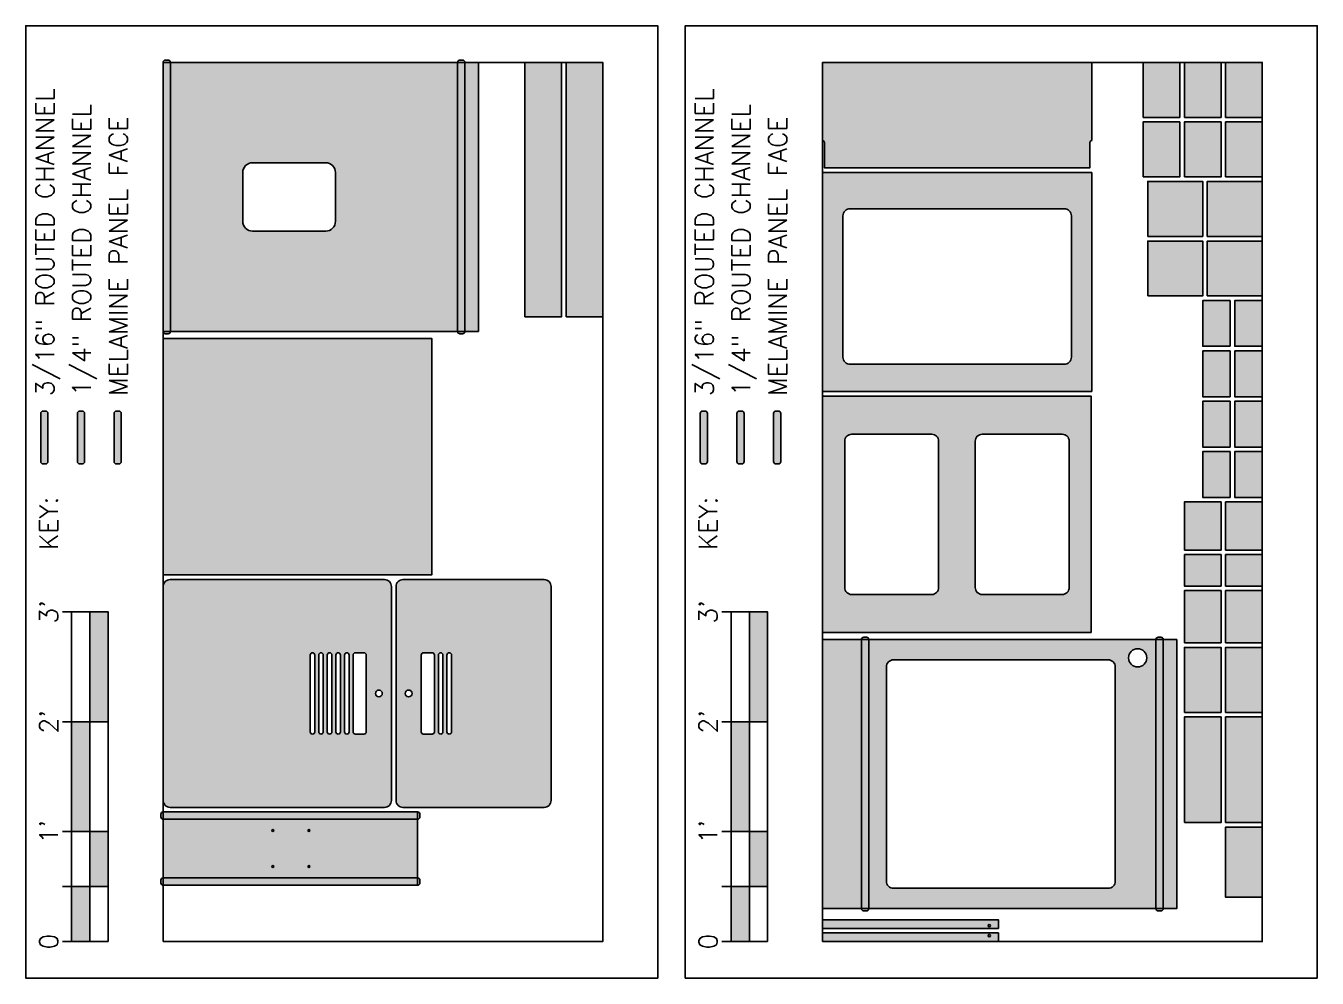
# Model space of a CAD drawing. Header units: inches. Extents: x -4921 to -4636, y 708 to 812.
# Drawn here: x -4776.6 to -4635.6, y 708.4 to 812.4 of the extents above; entities that cross this region are included whole.
import ezdxf
from ezdxf.enums import TextEntityAlignment as Align

# ---------------------------------------------------------------- set-up
doc = ezdxf.new("R2010")
doc.units = ezdxf.units.IN
doc.header["$LTSCALE"] = 0.5
doc.header["$MEASUREMENT"] = 0
for name, color, linetype in [('0.1875 INCH DEEP ROUTING', 136, 'Continuous'), ('4 FOOT by 8 FOOR MELAMINE', 244, 'Continuous'), ('5mm THROUGH HOLE', 2, 'Continuous'), ('GRAPHICAL_SCALE', 1, 'Continuous'), ('ROUTING HATCHES', 9, 'Continuous'), ('THROUGH-HOLE', 2, 'Continuous'), ('WOOD_PANELS', 1, 'Continuous')]:
    doc.layers.add(name, color=color, linetype=linetype)
doc.styles.add('RomanS', font='romans.shx')

msp = doc.modelspace()

# ---------------------------------------------------------------- hatches: boundary and pattern name
at = {"layer": 'GRAPHICAL_SCALE'}
for points in [[(-4769.62, 736.39), (-4769.62, 748.39), (-4767.62, 748.39), (-4767.62, 736.39)], [(-4697.62, 736.39), (-4697.62, 748.39), (-4695.62, 748.39), (-4695.62, 736.39)], [(-4771.62, 724.39), (-4771.62, 736.39), (-4769.62, 736.39), (-4769.62, 724.39)], [(-4699.62, 724.39), (-4699.62, 736.39), (-4697.62, 736.39), (-4697.62, 724.39)], [(-4769.62, 718.39), (-4769.62, 724.39), (-4767.62, 724.39), (-4767.62, 718.39)], [(-4697.62, 718.39), (-4697.62, 724.39), (-4695.62, 724.39), (-4695.62, 718.39)], [(-4771.62, 712.39), (-4771.62, 718.39), (-4769.62, 718.39), (-4769.62, 712.39)], [(-4699.62, 712.39), (-4699.62, 718.39), (-4697.62, 718.39), (-4697.62, 712.39)]]:
    msp.add_hatch(color=256, dxfattribs=at).paths.add_polyline_path(points)
at = {"layer": 'ROUTING HATCHES'}
h = msp.add_hatch(color=256, dxfattribs=at)
edge = h.paths.add_edge_path()
edge.add_line((-4761.38, 778.76), (-4761.08, 778.76))
edge.add_arc((-4761.08, 779.01), 0.25, 270, 360)
edge.add_line((-4760.83, 779.01), (-4760.83, 808.39))
edge.add_arc((-4761.08, 808.39), 0.25, 0, 90)
edge.add_line((-4761.08, 808.64), (-4761.38, 808.64))
edge.add_arc((-4761.38, 808.39), 0.25, 90, 180)
edge.add_line((-4761.63, 808.39), (-4761.63, 779.01))
edge.add_arc((-4761.38, 779.01), 0.25, 180, 270)
h = msp.add_hatch(color=255, dxfattribs=at)
h.paths.add_polyline_path([(-4760.83, 808.39), (-4760.83, 779.01), (-4729.47, 779.01), (-4729.47, 808.39)])
h.paths.add_polyline_path([(-4742.81, 791.04, -0.414214), (-4743.87, 789.97), (-4751.87, 789.97, -0.414214), (-4752.93, 791.04), (-4752.93, 796.37, -0.414214), (-4751.87, 797.43), (-4743.87, 797.43, -0.414214), (-4742.81, 796.37)], flags=16)
h = msp.add_hatch(color=256, dxfattribs=at)
edge = h.paths.add_edge_path()
edge.add_line((-4729.22, 778.76), (-4728.93, 778.76))
edge.add_arc((-4728.93, 779.01), 0.25, 270, 360)
edge.add_line((-4728.68, 779.01), (-4728.68, 808.39))
edge.add_arc((-4728.93, 808.39), 0.25, 0, 90)
edge.add_line((-4728.93, 808.64), (-4729.22, 808.64))
edge.add_arc((-4729.22, 808.39), 0.25, 90, 180)
edge.add_line((-4729.47, 808.39), (-4729.47, 779.01))
edge.add_arc((-4729.22, 779.01), 0.25, 180, 270)
for points in [[(-4728.68, 808.39), (-4728.68, 779.01), (-4727.2, 779.01), (-4727.2, 808.39)], [(-4722.12, 808.39), (-4722.12, 780.61), (-4718.12, 780.61), (-4718.12, 808.39)], [(-4717.62, 808.39), (-4717.62, 780.61), (-4713.62, 780.61), (-4713.62, 808.39)], [(-4689.62, 808.39), (-4689.62, 799.88, -0.341999), (-4689.43, 799.64), (-4689.43, 796.89), (-4660.43, 796.89), (-4660.43, 799.64, -0.341999), (-4660.24, 799.88), (-4660.24, 808.39)], [(-4654.62, 808.39), (-4654.62, 802.39), (-4650.62, 802.39), (-4650.62, 808.39)], [(-4650.12, 808.39), (-4650.12, 802.39), (-4646.12, 802.39), (-4646.12, 808.39)], [(-4645.62, 808.39), (-4645.62, 802.39), (-4641.62, 802.39), (-4641.62, 808.39)], [(-4654.62, 801.89), (-4654.62, 795.89), (-4650.62, 795.89), (-4650.62, 801.89)], [(-4650.12, 801.89), (-4650.12, 795.89), (-4646.12, 795.89), (-4646.12, 801.89)], [(-4645.62, 801.89), (-4645.62, 795.89), (-4641.62, 795.89), (-4641.62, 801.89)], [(-4654.12, 795.39), (-4654.12, 789.39), (-4648.12, 789.39), (-4648.12, 795.39)], [(-4647.62, 795.39), (-4647.62, 789.39), (-4641.62, 789.39), (-4641.62, 795.39)], [(-4654.12, 788.89), (-4654.12, 782.89), (-4648.12, 782.89), (-4648.12, 788.89)], [(-4647.62, 788.89), (-4647.62, 782.89), (-4641.62, 782.89), (-4641.62, 788.89)], [(-4648.12, 782.39), (-4648.12, 777.39), (-4645.12, 777.39), (-4645.12, 782.39)], [(-4644.62, 782.39), (-4644.62, 777.39), (-4641.62, 777.39), (-4641.62, 782.39)], [(-4761.62, 778.23), (-4761.62, 752.45), (-4732.28, 752.45), (-4732.28, 778.23)], [(-4648.12, 776.89), (-4648.12, 771.89), (-4645.12, 771.89), (-4645.12, 776.89)], [(-4644.62, 776.89), (-4644.62, 771.89), (-4641.62, 771.89), (-4641.62, 776.89)], [(-4648.12, 771.39), (-4648.12, 766.39), (-4645.12, 766.39), (-4645.12, 771.39)], [(-4644.62, 771.39), (-4644.62, 766.39), (-4641.62, 766.39), (-4641.62, 771.39)], [(-4648.12, 765.89), (-4648.12, 760.89), (-4645.12, 760.89), (-4645.12, 765.89)], [(-4644.62, 765.89), (-4644.62, 760.89), (-4641.62, 760.89), (-4641.62, 765.89)], [(-4650.12, 760.39), (-4650.12, 755.14), (-4646.12, 755.14), (-4646.12, 760.39)], [(-4645.62, 760.39), (-4645.62, 755.14), (-4641.62, 755.14), (-4641.62, 760.39)], [(-4650.12, 754.64), (-4650.12, 751.21), (-4646.12, 751.21), (-4646.12, 754.64)], [(-4645.62, 754.64), (-4645.62, 751.21), (-4641.62, 751.21), (-4641.62, 754.64)], [(-4650.12, 750.71), (-4650.12, 745.01), (-4646.12, 745.01), (-4646.12, 750.71)], [(-4645.62, 750.71), (-4645.62, 745.01), (-4641.62, 745.01), (-4641.62, 750.71)], [(-4689.62, 745.37), (-4689.62, 715.99), (-4685.38, 715.99), (-4685.38, 745.37)], [(-4652.43, 745.37), (-4652.43, 715.99), (-4650.95, 715.99), (-4650.95, 745.37)], [(-4650.12, 744.51), (-4650.12, 737.41), (-4646.12, 737.41), (-4646.12, 744.51)], [(-4645.62, 744.51), (-4645.62, 737.41), (-4641.62, 737.41), (-4641.62, 744.51)], [(-4650.12, 736.91), (-4650.12, 725.38), (-4646.12, 725.38), (-4646.12, 736.91)], [(-4645.62, 736.91), (-4645.62, 725.38), (-4641.62, 725.38), (-4641.62, 736.91)], [(-4645.62, 724.88), (-4645.62, 717.23), (-4641.62, 717.23), (-4641.62, 724.88)]]:
    msp.add_hatch(color=255, dxfattribs=at).paths.add_polyline_path(points)
h = msp.add_hatch(color=255, dxfattribs=at)
h.paths.add_polyline_path([(-4689.62, 796.36), (-4689.62, 772.46), (-4660.24, 772.46), (-4660.24, 796.36)])
h.paths.add_polyline_path([(-4686.62, 775.43, -0.414214), (-4687.4, 776.21), (-4687.4, 791.64, -0.414214), (-4686.62, 792.42), (-4663.24, 792.42, -0.414214), (-4662.46, 791.64), (-4662.46, 776.21, -0.414214), (-4663.24, 775.43)], flags=16)
h = msp.add_hatch(color=255, dxfattribs=at)
h.paths.add_polyline_path([(-4689.62, 771.93), (-4689.62, 746.15), (-4660.28, 746.15), (-4660.28, 771.93)])
h.paths.add_polyline_path([(-4672.2, 750.29, -0.414214), (-4672.95, 751.04), (-4672.95, 767.04, -0.414214), (-4672.2, 767.79), (-4663.45, 767.79, -0.414214), (-4662.7, 767.04), (-4662.7, 751.04, -0.414214), (-4663.45, 750.29)], flags=16)
h.paths.add_polyline_path([(-4677.7, 750.29), (-4686.45, 750.29, -0.414214), (-4687.2, 751.04), (-4687.2, 767.04, -0.414214), (-4686.45, 767.79), (-4677.7, 767.79, -0.414214), (-4676.95, 767.04), (-4676.95, 751.04, -0.414214)], flags=16)
h = msp.add_hatch(color=256, dxfattribs=at)
edge = h.paths.add_edge_path()
edge.add_line((-4774.99, 764.82), (-4774.99, 770.05))
edge.add_arc((-4774.72, 770.05), 0.273, 90, 180, ccw=False)
edge.add_line((-4774.72, 770.32), (-4774.47, 770.32))
edge.add_arc((-4774.47, 770.05), 0.273, 0, 90, ccw=False)
edge.add_line((-4774.2, 770.05), (-4774.2, 764.82))
edge.add_arc((-4774.47, 764.82), 0.273, -90, 0, ccw=False)
edge.add_line((-4774.47, 764.55), (-4774.72, 764.55))
edge.add_arc((-4774.72, 764.82), 0.273, 180, 270, ccw=False)
h = msp.add_hatch(color=136, dxfattribs=at)
edge = h.paths.add_edge_path()
edge.add_line((-4770.99, 764.82), (-4770.99, 770.05))
edge.add_arc((-4770.72, 770.05), 0.273, 90, 180, ccw=False)
edge.add_line((-4770.72, 770.32), (-4770.47, 770.32))
edge.add_arc((-4770.47, 770.05), 0.273, 0, 90, ccw=False)
edge.add_line((-4770.2, 770.05), (-4770.2, 764.82))
edge.add_arc((-4770.47, 764.82), 0.273, -90, 0, ccw=False)
edge.add_line((-4770.47, 764.55), (-4770.72, 764.55))
edge.add_arc((-4770.72, 764.82), 0.273, 180, 270, ccw=False)
h = msp.add_hatch(color=255, dxfattribs=at)
edge = h.paths.add_edge_path()
edge.add_line((-4766.99, 764.82), (-4766.99, 770.05))
edge.add_arc((-4766.72, 770.05), 0.273, 90, 180, ccw=False)
edge.add_line((-4766.72, 770.32), (-4766.47, 770.32))
edge.add_arc((-4766.47, 770.05), 0.273, 0, 90, ccw=False)
edge.add_line((-4766.2, 770.05), (-4766.2, 764.82))
edge.add_arc((-4766.47, 764.82), 0.273, -90, 0, ccw=False)
edge.add_line((-4766.47, 764.55), (-4766.72, 764.55))
edge.add_arc((-4766.72, 764.82), 0.273, 180, 270, ccw=False)
h = msp.add_hatch(color=256, dxfattribs=at)
edge = h.paths.add_edge_path()
edge.add_line((-4702.98, 764.82), (-4702.98, 770.05))
edge.add_arc((-4702.71, 770.05), 0.273, 90, 180, ccw=False)
edge.add_line((-4702.71, 770.32), (-4702.46, 770.32))
edge.add_arc((-4702.46, 770.05), 0.273, 0, 90, ccw=False)
edge.add_line((-4702.19, 770.05), (-4702.19, 764.82))
edge.add_arc((-4702.46, 764.82), 0.273, -90, 0, ccw=False)
edge.add_line((-4702.46, 764.55), (-4702.71, 764.55))
edge.add_arc((-4702.71, 764.82), 0.273, 180, 270, ccw=False)
h = msp.add_hatch(color=136, dxfattribs=at)
edge = h.paths.add_edge_path()
edge.add_line((-4698.98, 764.82), (-4698.98, 770.05))
edge.add_arc((-4698.71, 770.05), 0.273, 90, 180, ccw=False)
edge.add_line((-4698.71, 770.32), (-4698.46, 770.32))
edge.add_arc((-4698.46, 770.05), 0.273, 0, 90, ccw=False)
edge.add_line((-4698.19, 770.05), (-4698.19, 764.82))
edge.add_arc((-4698.46, 764.82), 0.273, -90, 0, ccw=False)
edge.add_line((-4698.46, 764.55), (-4698.71, 764.55))
edge.add_arc((-4698.71, 764.82), 0.273, 180, 270, ccw=False)
h = msp.add_hatch(color=255, dxfattribs=at)
edge = h.paths.add_edge_path()
edge.add_line((-4694.98, 764.82), (-4694.98, 770.05))
edge.add_arc((-4694.71, 770.05), 0.273, 90, 180, ccw=False)
edge.add_line((-4694.71, 770.32), (-4694.46, 770.32))
edge.add_arc((-4694.46, 770.05), 0.273, 0, 90, ccw=False)
edge.add_line((-4694.19, 770.05), (-4694.19, 764.82))
edge.add_arc((-4694.46, 764.82), 0.273, -90, 0, ccw=False)
edge.add_line((-4694.46, 764.55), (-4694.71, 764.55))
edge.add_arc((-4694.71, 764.82), 0.273, 180, 270, ccw=False)
h = msp.add_hatch(color=255, dxfattribs=at)
h.paths.add_polyline_path([(-4760.87, 751.92, 0.414214), (-4761.62, 751.17), (-4761.62, 727.79, 0.414214), (-4760.87, 727.04), (-4737.45, 727.04, 0.414214), (-4736.7, 727.79), (-4736.7, 751.17, 0.414214), (-4737.45, 751.92)])
h.paths.add_polyline_path([(-4745.57, 743.67, -0.414214), (-4745.32, 743.92, -0.414214), (-4745.07, 743.67), (-4745.07, 735.29, -0.414214), (-4745.32, 735.04, -0.414214), (-4745.57, 735.29)], flags=16)
h.paths.add_polyline_path([(-4744.64, 743.67, -0.414214), (-4744.39, 743.92, -0.414214), (-4744.14, 743.67), (-4744.14, 735.29, -0.414214), (-4744.39, 735.04, -0.414214), (-4744.64, 735.29)], flags=16)
h.paths.add_polyline_path([(-4743.7, 743.67, -0.414214), (-4743.45, 743.92, -0.414214), (-4743.2, 743.67), (-4743.2, 735.29, -0.414214), (-4743.45, 735.04, -0.414214), (-4743.7, 735.29)], flags=16)
h.paths.add_polyline_path([(-4742.76, 743.67, -0.414214), (-4742.51, 743.92, -0.414214), (-4742.26, 743.67), (-4742.26, 735.29, -0.414214), (-4742.51, 735.04, -0.414214), (-4742.76, 735.29)], flags=16)
h.paths.add_polyline_path([(-4741.82, 743.67, -0.414214), (-4741.57, 743.92, -0.414214), (-4741.32, 743.67), (-4741.32, 735.29, -0.414214), (-4741.57, 735.04, -0.414214), (-4741.82, 735.29)], flags=16)
h.paths.add_polyline_path([(-4740.89, 743.67, -0.414214), (-4740.64, 743.92), (-4739.7, 743.92, -0.414214), (-4739.45, 743.67), (-4739.45, 735.29, -0.414214), (-4739.7, 735.04), (-4740.64, 735.04, -0.414214), (-4740.89, 735.29)], flags=16)
h.paths.add_polyline_path([(-4738.07, 739.86, -1), (-4738.07, 739.11, -1)], flags=16)
h = msp.add_hatch(color=255, dxfattribs=at)
h.paths.add_polyline_path([(-4735.45, 751.92, 0.414214), (-4736.2, 751.17), (-4736.2, 727.79, 0.414214), (-4735.45, 727.04), (-4720.02, 727.04, 0.414214), (-4719.27, 727.79), (-4719.27, 751.17, 0.414214), (-4720.02, 751.92)])
h.paths.add_polyline_path([(-4731.32, 743.92, -0.414214), (-4731.07, 743.67), (-4731.07, 735.29, -0.414214), (-4731.32, 735.04, -0.414214), (-4731.57, 735.29), (-4731.57, 743.67, -0.414214)], flags=16)
h.paths.add_polyline_path([(-4732.01, 743.67), (-4732.01, 735.29, -0.414214), (-4732.26, 735.04), (-4733.2, 735.04, -0.414214), (-4733.45, 735.29), (-4733.45, 743.67, -0.414214), (-4733.2, 743.92), (-4732.26, 743.92, -0.414214)], flags=16)
h.paths.add_polyline_path([(-4730.39, 743.92, -0.414214), (-4730.14, 743.67), (-4730.14, 735.29, -0.414214), (-4730.39, 735.04, -0.414214), (-4730.64, 735.29), (-4730.64, 743.67, -0.414214)], flags=16)
h.paths.add_polyline_path([(-4734.82, 739.11, -1), (-4734.82, 739.86, -1)], flags=16)
h = msp.add_hatch(color=256, dxfattribs=at)
edge = h.paths.add_edge_path()
edge.add_line((-4685.13, 715.74), (-4684.83, 715.74))
edge.add_arc((-4684.83, 715.99), 0.25, 270, 360)
edge.add_line((-4684.58, 715.99), (-4684.58, 745.37))
edge.add_arc((-4684.83, 745.37), 0.25, 0, 90)
edge.add_line((-4684.83, 745.62), (-4685.13, 745.62))
edge.add_arc((-4685.13, 745.37), 0.25, 90, 180)
edge.add_line((-4685.38, 745.37), (-4685.38, 715.99))
edge.add_arc((-4685.13, 715.99), 0.25, 180, 270)
h = msp.add_hatch(color=255, dxfattribs=at)
h.paths.add_polyline_path([(-4684.58, 745.37), (-4684.58, 715.99), (-4653.22, 715.99), (-4653.22, 745.37)])
h.paths.add_polyline_path([(-4682.65, 742.37, -0.414214), (-4681.87, 743.15), (-4658.45, 743.15, -0.414214), (-4657.67, 742.37), (-4657.67, 718.99, -0.414214), (-4658.45, 718.21), (-4681.87, 718.21, -0.414214), (-4682.65, 718.99)], flags=16)
h.paths.add_polyline_path([(-4655.22, 744.37, -1), (-4655.22, 742.37, -1)], flags=16)
h = msp.add_hatch(color=256, dxfattribs=at)
edge = h.paths.add_edge_path()
edge.add_line((-4652.97, 715.74), (-4652.68, 715.74))
edge.add_arc((-4652.68, 715.99), 0.25, 270, 360)
edge.add_line((-4652.43, 715.99), (-4652.43, 745.37))
edge.add_arc((-4652.68, 745.37), 0.25, 0, 90)
edge.add_line((-4652.68, 745.62), (-4652.97, 745.62))
edge.add_arc((-4652.97, 745.37), 0.25, 90, 180)
edge.add_line((-4653.22, 745.37), (-4653.22, 715.99))
edge.add_arc((-4652.97, 715.99), 0.25, 180, 270)
h = msp.add_hatch(color=256, dxfattribs=at)
edge = h.paths.add_edge_path()
edge.add_line((-4733.84, 726.54), (-4761.62, 726.54))
edge.add_arc((-4761.62, 726.29), 0.25, 90, 180)
edge.add_line((-4761.87, 726.29), (-4761.87, 726))
edge.add_arc((-4761.62, 726), 0.25, 180, 270)
edge.add_line((-4761.62, 725.75), (-4733.84, 725.75))
edge.add_arc((-4733.84, 726), 0.25, 270, 360)
edge.add_line((-4733.59, 726), (-4733.59, 726.29))
edge.add_arc((-4733.84, 726.29), 0.25, 0, 90)
h = msp.add_hatch(color=255, dxfattribs=at)
h.paths.add_polyline_path([(-4761.62, 725.75), (-4761.62, 719.34), (-4733.84, 719.34), (-4733.84, 725.75)])
h.paths.add_polyline_path([(-4749.65, 720.67, -1), (-4749.65, 720.48, -1)], flags=16)
h.paths.add_polyline_path([(-4749.65, 724.61, -1), (-4749.65, 724.41, -1)], flags=16)
h.paths.add_polyline_path([(-4745.71, 720.67, -1), (-4745.71, 720.48, -1)], flags=16)
h.paths.add_polyline_path([(-4745.71, 724.61, -1), (-4745.71, 724.41, -1)], flags=16)
h = msp.add_hatch(color=256, dxfattribs=at)
edge = h.paths.add_edge_path()
edge.add_line((-4733.84, 718.54), (-4761.62, 718.54))
edge.add_arc((-4761.62, 718.79), 0.25, 180, 270, ccw=False)
edge.add_line((-4761.87, 718.79), (-4761.87, 719.09))
edge.add_arc((-4761.62, 719.09), 0.25, 90, 180, ccw=False)
edge.add_line((-4761.62, 719.34), (-4733.84, 719.34))
edge.add_arc((-4733.84, 719.09), 0.25, 0, 90, ccw=False)
edge.add_line((-4733.59, 719.09), (-4733.59, 718.79))
edge.add_arc((-4733.84, 718.79), 0.25, -90, 0, ccw=False)
h = msp.add_hatch(color=255, dxfattribs=at)
h.paths.add_polyline_path([(-4689.62, 714.76), (-4689.62, 713.83), (-4670.43, 713.83), (-4670.43, 714.76)])
h.paths.add_polyline_path([(-4671.43, 714.23, -1), (-4671.43, 713.98, -1)], flags=16)
h = msp.add_hatch(color=255, dxfattribs=at)
h.paths.add_polyline_path([(-4689.62, 713.33), (-4689.62, 712.39), (-4670.43, 712.39), (-4670.43, 713.33)])
h.paths.add_polyline_path([(-4671.43, 713.17, -1), (-4671.43, 712.92, -1)], flags=16)

# ---------------------------------------------------------------- linework, layer by layer
at = {"layer": '0.1875 INCH DEEP ROUTING'}
for points in [[(-4761.38, 778.76), (-4761.08, 778.76, 0.414214), (-4760.83, 779.01), (-4760.83, 808.39, 0.414214), (-4761.08, 808.64), (-4761.38, 808.64, 0.414214), (-4761.63, 808.39), (-4761.63, 779.01, 0.414214)], [(-4729.22, 778.76), (-4728.93, 778.76, 0.414214), (-4728.68, 779.01), (-4728.68, 808.39, 0.414214), (-4728.93, 808.64), (-4729.22, 808.64, 0.414214), (-4729.47, 808.39), (-4729.47, 779.01, 0.414214)], [(-4685.13, 715.74), (-4684.83, 715.74, 0.414214), (-4684.58, 715.99), (-4684.58, 745.37, 0.414214), (-4684.83, 745.62), (-4685.13, 745.62, 0.414214), (-4685.38, 745.37), (-4685.38, 715.99, 0.414214)], [(-4652.97, 715.74), (-4652.68, 715.74, 0.414214), (-4652.43, 715.99), (-4652.43, 745.37, 0.414214), (-4652.68, 745.62), (-4652.97, 745.62, 0.414214), (-4653.22, 745.37), (-4653.22, 715.99, 0.414214)], [(-4733.84, 726.54), (-4761.62, 726.54, 0.414214), (-4761.87, 726.29), (-4761.87, 726, 0.414214), (-4761.62, 725.75), (-4733.84, 725.75, 0.414214), (-4733.59, 726), (-4733.59, 726.29, 0.414214)], [(-4733.84, 718.54), (-4761.62, 718.54, -0.414214), (-4761.87, 718.79), (-4761.87, 719.09, -0.414214), (-4761.62, 719.34), (-4733.84, 719.34, -0.414214), (-4733.59, 719.09), (-4733.59, 718.79, -0.414214)]]:
    msp.add_lwpolyline(points, format="xyb", close=True, dxfattribs=at)
at = {"layer": '4 FOOT by 8 FOOR MELAMINE'}
for points in [[(-4761.62, 712.39), (-4713.62, 712.39), (-4713.62, 808.39), (-4761.62, 808.39)], [(-4689.62, 712.39), (-4641.62, 712.39), (-4641.62, 808.39), (-4689.62, 808.39)]]:
    msp.add_lwpolyline(points, close=True, dxfattribs=at)
at = {"layer": '5mm THROUGH HOLE'}
for centre in [(-4749.65, 724.51), (-4745.71, 724.51), (-4749.65, 720.58), (-4745.71, 720.58)]:
    msp.add_circle(centre, 0.0984, dxfattribs=at)
at = {"layer": 'Defpoints'}
for points in [[(-4707.62, 708.39), (-4707.62, 812.39), (-4776.62, 812.39), (-4776.62, 708.39)], [(-4635.62, 708.39), (-4635.62, 812.39), (-4704.62, 812.39), (-4704.62, 708.39)]]:
    msp.add_lwpolyline(points, close=True, dxfattribs=at)
at = {"layer": 'GRAPHICAL_SCALE'}
for p, q in [((-4767.62, 748.39), (-4772.62, 748.39)), ((-4771.62, 712.39), (-4771.62, 748.39)), ((-4767.62, 712.39), (-4767.62, 748.39)), ((-4695.62, 748.39), (-4700.62, 748.39)), ((-4699.62, 712.39), (-4699.62, 748.39)), ((-4695.62, 712.39), (-4695.62, 748.39)), ((-4767.62, 736.39), (-4772.62, 736.39)), ((-4695.62, 736.39), (-4700.62, 736.39)), ((-4767.62, 724.39), (-4772.62, 724.39)), ((-4695.62, 724.39), (-4700.62, 724.39)), ((-4767.62, 718.39), (-4772.62, 718.39)), ((-4695.62, 718.39), (-4700.62, 718.39)), ((-4767.62, 712.39), (-4772.62, 712.39)), ((-4695.62, 712.39), (-4700.62, 712.39))]:
    msp.add_line(p, q, dxfattribs=at)
at = {"layer": 'GRAPHICAL_SCALE', "color": 9}
for points in [[(-4774.99, 764.82), (-4774.99, 770.05, -0.414214), (-4774.72, 770.32), (-4774.47, 770.32, -0.414214), (-4774.2, 770.05), (-4774.2, 764.82, -0.414214), (-4774.47, 764.55), (-4774.72, 764.55, -0.414214)], [(-4702.98, 764.82), (-4702.98, 770.05, -0.414214), (-4702.71, 770.32), (-4702.46, 770.32, -0.414214), (-4702.19, 770.05), (-4702.19, 764.82, -0.414214), (-4702.46, 764.55), (-4702.71, 764.55, -0.414214)]]:
    msp.add_lwpolyline(points, format="xyb", close=True, dxfattribs=at)
at = {"layer": 'GRAPHICAL_SCALE', "color": 1}
for points in [[(-4770.99, 764.82), (-4770.99, 770.05, -0.414214), (-4770.72, 770.32), (-4770.47, 770.32, -0.414214), (-4770.2, 770.05), (-4770.2, 764.82, -0.414214), (-4770.47, 764.55), (-4770.72, 764.55, -0.414214)], [(-4766.99, 764.82), (-4766.99, 770.05, -0.414214), (-4766.72, 770.32), (-4766.47, 770.32, -0.414214), (-4766.2, 770.05), (-4766.2, 764.82, -0.414214), (-4766.47, 764.55), (-4766.72, 764.55, -0.414214)], [(-4698.98, 764.82), (-4698.98, 770.05, -0.414214), (-4698.71, 770.32), (-4698.46, 770.32, -0.414214), (-4698.19, 770.05), (-4698.19, 764.82, -0.414214), (-4698.46, 764.55), (-4698.71, 764.55, -0.414214)], [(-4694.98, 764.82), (-4694.98, 770.05, -0.414214), (-4694.71, 770.32), (-4694.46, 770.32, -0.414214), (-4694.19, 770.05), (-4694.19, 764.82, -0.414214), (-4694.46, 764.55), (-4694.71, 764.55, -0.414214)]]:
    msp.add_lwpolyline(points, format="xyb", close=True, dxfattribs=at)
at = {"layer": 'GRAPHICAL_SCALE'}
for points in [[(-4769.62, 736.39), (-4769.62, 748.39), (-4767.62, 748.39), (-4767.62, 736.39)], [(-4697.62, 736.39), (-4697.62, 748.39), (-4695.62, 748.39), (-4695.62, 736.39)], [(-4771.62, 724.39), (-4771.62, 736.39), (-4769.62, 736.39), (-4769.62, 724.39)], [(-4699.62, 724.39), (-4699.62, 736.39), (-4697.62, 736.39), (-4697.62, 724.39)], [(-4769.62, 718.39), (-4769.62, 724.39), (-4767.62, 724.39), (-4767.62, 718.39)], [(-4697.62, 718.39), (-4697.62, 724.39), (-4695.62, 724.39), (-4695.62, 718.39)], [(-4771.62, 712.39), (-4771.62, 718.39), (-4769.62, 718.39), (-4769.62, 712.39)], [(-4699.62, 712.39), (-4699.62, 718.39), (-4697.62, 718.39), (-4697.62, 712.39)]]:
    msp.add_lwpolyline(points, close=True, dxfattribs=at)
at = {"layer": 'THROUGH-HOLE'}
for points in [[(-4751.87, 789.97), (-4743.87, 789.97, 0.414214), (-4742.81, 791.04), (-4742.81, 796.37, 0.414214), (-4743.87, 797.43), (-4751.87, 797.43, 0.414214), (-4752.93, 796.37), (-4752.93, 791.04, 0.414214)], [(-4686.62, 792.42), (-4663.24, 792.42, -0.414214), (-4662.46, 791.64), (-4662.46, 776.21, -0.414214), (-4663.24, 775.43), (-4686.62, 775.43, -0.414214), (-4687.4, 776.21), (-4687.4, 791.64, -0.414214)], [(-4676.95, 751.04), (-4676.95, 767.04, 0.414214), (-4677.7, 767.79), (-4686.45, 767.79, 0.414214), (-4687.2, 767.04), (-4687.2, 751.04, 0.414214), (-4686.45, 750.29), (-4677.7, 750.29, 0.414214)], [(-4672.95, 767.04), (-4672.95, 751.04, 0.414214), (-4672.2, 750.29), (-4663.45, 750.29, 0.414214), (-4662.7, 751.04), (-4662.7, 767.04, 0.414214), (-4663.45, 767.79), (-4672.2, 767.79, 0.414214)], [(-4745.32, 735.04), (-4745.32, 735.04, -0.414214), (-4745.57, 735.29), (-4745.57, 743.67, -0.414214), (-4745.32, 743.92), (-4745.32, 743.92, -0.414214), (-4745.07, 743.67), (-4745.07, 735.29, -0.414214)], [(-4744.39, 735.04), (-4744.39, 735.04, -0.414214), (-4744.64, 735.29), (-4744.64, 743.67, -0.414214), (-4744.39, 743.92), (-4744.39, 743.92, -0.414214), (-4744.14, 743.67), (-4744.14, 735.29, -0.414214)], [(-4743.45, 735.04), (-4743.45, 735.04, -0.414214), (-4743.7, 735.29), (-4743.7, 743.67, -0.414214), (-4743.45, 743.92), (-4743.45, 743.92, -0.414214), (-4743.2, 743.67), (-4743.2, 735.29, -0.414214)], [(-4742.51, 735.04), (-4742.51, 735.04, -0.414214), (-4742.76, 735.29), (-4742.76, 743.67, -0.414214), (-4742.51, 743.92), (-4742.51, 743.92, -0.414214), (-4742.26, 743.67), (-4742.26, 735.29, -0.414214)], [(-4741.57, 735.04), (-4741.57, 735.04, -0.414214), (-4741.82, 735.29), (-4741.82, 743.67, -0.414214), (-4741.57, 743.92), (-4741.57, 743.92, -0.414214), (-4741.32, 743.67), (-4741.32, 735.29, -0.414214)], [(-4740.64, 743.92), (-4740.64, 743.92, 0.414214), (-4740.89, 743.67), (-4740.89, 735.29, 0.414214), (-4740.64, 735.04), (-4740.64, 735.04), (-4739.7, 735.04, 0.414214), (-4739.45, 735.29), (-4739.45, 743.67, 0.414214), (-4739.7, 743.92)], [(-4732.26, 743.92), (-4732.26, 743.92, -0.414214), (-4732.01, 743.67), (-4732.01, 735.29, -0.414214), (-4732.26, 735.04), (-4732.26, 735.04), (-4733.2, 735.04, -0.414214), (-4733.45, 735.29), (-4733.45, 743.67, -0.414214), (-4733.2, 743.92)], [(-4731.32, 735.04), (-4731.32, 735.04, -0.414214), (-4731.57, 735.29), (-4731.57, 743.67, -0.414214), (-4731.32, 743.92), (-4731.32, 743.92, -0.414214), (-4731.07, 743.67), (-4731.07, 735.29, -0.414214)], [(-4730.39, 735.04), (-4730.39, 735.04, -0.414214), (-4730.64, 735.29), (-4730.64, 743.67, -0.414214), (-4730.39, 743.92), (-4730.39, 743.92, -0.414214), (-4730.14, 743.67), (-4730.14, 735.29, -0.414214)], [(-4657.67, 718.99), (-4657.67, 742.37, 0.414214), (-4658.45, 743.15), (-4681.87, 743.15, 0.414214), (-4682.65, 742.37), (-4682.65, 718.99, 0.414214), (-4681.87, 718.21), (-4658.45, 718.21, 0.414214)]]:
    msp.add_lwpolyline(points, format="xyb", close=True, dxfattribs=at)
for centre, radius in [((-4655.22, 743.37), 1), ((-4738.07, 739.48), 0.375), ((-4734.82, 739.48), 0.375), ((-4671.43, 714.11), 0.125), ((-4671.43, 713.04), 0.125)]:
    msp.add_circle(centre, radius, dxfattribs=at)
at = {"layer": 'WOOD_PANELS'}
for points in [[(-4727.2, 808.39), (-4727.2, 779.01), (-4761.62, 779.01), (-4761.62, 808.39)], [(-4654.62, 802.39), (-4650.62, 802.39), (-4650.62, 808.39), (-4654.62, 808.39)], [(-4650.12, 802.39), (-4646.12, 802.39), (-4646.12, 808.39), (-4650.12, 808.39)], [(-4645.62, 802.39), (-4641.62, 802.39), (-4641.62, 808.39), (-4645.62, 808.39)], [(-4654.62, 795.89), (-4650.62, 795.89), (-4650.62, 801.89), (-4654.62, 801.89)], [(-4650.12, 795.89), (-4646.12, 795.89), (-4646.12, 801.89), (-4650.12, 801.89)], [(-4645.62, 795.89), (-4641.62, 795.89), (-4641.62, 801.89), (-4645.62, 801.89)], [(-4689.62, 796.36), (-4660.24, 796.36), (-4660.24, 772.46), (-4689.62, 772.46)], [(-4654.12, 789.39), (-4648.12, 789.39), (-4648.12, 795.39), (-4654.12, 795.39)], [(-4647.62, 789.39), (-4641.62, 789.39), (-4641.62, 795.39), (-4647.62, 795.39)], [(-4654.12, 782.89), (-4648.12, 782.89), (-4648.12, 788.89), (-4654.12, 788.89)], [(-4647.62, 782.89), (-4641.62, 782.89), (-4641.62, 788.89), (-4647.62, 788.89)], [(-4645.12, 777.39), (-4648.12, 777.39), (-4648.12, 782.39), (-4645.12, 782.39)], [(-4641.62, 777.39), (-4644.62, 777.39), (-4644.62, 782.39), (-4641.62, 782.39)], [(-4761.62, 752.45), (-4732.28, 752.45), (-4732.28, 778.23), (-4761.62, 778.23)], [(-4645.12, 771.89), (-4648.12, 771.89), (-4648.12, 776.89), (-4645.12, 776.89)], [(-4641.62, 771.89), (-4644.62, 771.89), (-4644.62, 776.89), (-4641.62, 776.89)], [(-4660.28, 746.15), (-4660.28, 771.93), (-4689.62, 771.93), (-4689.62, 746.15)], [(-4645.12, 766.39), (-4648.12, 766.39), (-4648.12, 771.39), (-4645.12, 771.39)], [(-4641.62, 766.39), (-4644.62, 766.39), (-4644.62, 771.39), (-4641.62, 771.39)], [(-4645.12, 760.89), (-4648.12, 760.89), (-4648.12, 765.89), (-4645.12, 765.89)], [(-4641.62, 760.89), (-4644.62, 760.89), (-4644.62, 765.89), (-4641.62, 765.89)], [(-4650.12, 754.64), (-4650.12, 751.21), (-4646.12, 751.21), (-4646.12, 754.64)], [(-4645.62, 754.64), (-4645.62, 751.21), (-4641.62, 751.21), (-4641.62, 754.64)], [(-4650.12, 745.01), (-4650.12, 750.71), (-4646.12, 750.71), (-4646.12, 745.01)], [(-4645.62, 745.01), (-4645.62, 750.71), (-4641.62, 750.71), (-4641.62, 745.01)], [(-4689.62, 715.99), (-4689.62, 745.37), (-4650.95, 745.37), (-4650.95, 715.99)], [(-4650.12, 737.41), (-4650.12, 744.51), (-4646.12, 744.51), (-4646.12, 737.41)], [(-4645.62, 737.41), (-4645.62, 744.51), (-4641.62, 744.51), (-4641.62, 737.41)], [(-4650.12, 725.38), (-4650.12, 736.91), (-4646.12, 736.91), (-4646.12, 725.38)], [(-4645.62, 725.38), (-4645.62, 736.91), (-4641.62, 736.91), (-4641.62, 725.38)], [(-4733.84, 726.54), (-4733.84, 718.54), (-4761.62, 718.54), (-4761.62, 726.54)], [(-4641.62, 724.88), (-4641.62, 717.23), (-4645.62, 717.23), (-4645.62, 724.88)]]:
    msp.add_lwpolyline(points, close=True, dxfattribs=at)
for points in [[(-4722.12, 808.39), (-4718.12, 808.39), (-4718.12, 780.61), (-4722.12, 780.61), (-4722.12, 808.39)], [(-4717.62, 808.39), (-4713.62, 808.39), (-4713.62, 780.61), (-4717.62, 780.61), (-4717.62, 808.39)], [(-4650.12, 755.14), (-4650.12, 760.39), (-4646.12, 760.39), (-4646.12, 755.14), (-4650.12, 755.14)], [(-4645.62, 755.14), (-4645.62, 760.39), (-4641.62, 760.39), (-4641.62, 755.14), (-4645.62, 755.14)], [(-4689.62, 713.83), (-4670.43, 713.83), (-4670.43, 713.83), (-4670.43, 714.76), (-4689.62, 714.76), (-4689.62, 713.83)], [(-4689.62, 712.39), (-4670.43, 712.39), (-4670.43, 712.39), (-4670.43, 713.33), (-4689.62, 713.33), (-4689.62, 712.39)]]:
    msp.add_lwpolyline(points, dxfattribs=at)
for points in [[(-4689.43, 799.64, 0.341999), (-4689.62, 799.88), (-4689.62, 808.39), (-4660.24, 808.39), (-4660.24, 799.88, 0.341999), (-4660.43, 799.64), (-4660.43, 796.89), (-4689.43, 796.89)], [(-4736.7, 727.79), (-4736.7, 751.17, 0.414214), (-4737.45, 751.92), (-4760.87, 751.92, 0.414214), (-4761.62, 751.17), (-4761.62, 727.79, 0.414214), (-4760.87, 727.04), (-4737.45, 727.04, 0.414214)], [(-4736.2, 727.79), (-4736.2, 751.17, -0.414214), (-4735.45, 751.92), (-4720.02, 751.92, -0.414214), (-4719.27, 751.17), (-4719.27, 727.79, -0.414214), (-4720.02, 727.04), (-4735.45, 727.04, -0.414214)]]:
    msp.add_lwpolyline(points, format="xyb", close=True, dxfattribs=at)

# ---------------------------------------------------------------- texts
at = {"layer": 'GRAPHICAL_SCALE', "style": 'RomanS'}
for s, p in [('3/16" ROUTED CHANNEL', (-4773.53, 771.96)), ('3/16" ROUTED CHANNEL', (-4701.52, 771.96)), ('1/4" ROUTED CHANNEL', (-4769.53, 771.96)), ('1/4" ROUTED CHANNEL', (-4697.52, 771.96)), ('MELAMINE PANEL FACE', (-4765.53, 771.96)), ('MELAMINE PANEL FACE', (-4693.52, 771.96))]:
    msp.add_text(s, height=2, rotation=90, dxfattribs=at).set_placement(p)
for s, p in [('KEY:', (-4773.13, 758.05)), ('KEY:', (-4701.12, 758.05)), ("3'", (-4773.12, 748.39)), ("3'", (-4701.12, 748.39)), ("2'", (-4773.12, 736.39)), ("2'", (-4701.12, 736.39)), ("1'", (-4773.12, 724.39)), ("1'", (-4701.12, 724.39)), ('0', (-4773.12, 712.39)), ('0', (-4701.12, 712.39))]:
    msp.add_text(s, height=2, rotation=90, dxfattribs=at).set_placement(p, align=Align.CENTER)

doc.saveas('drawing.dxf')
